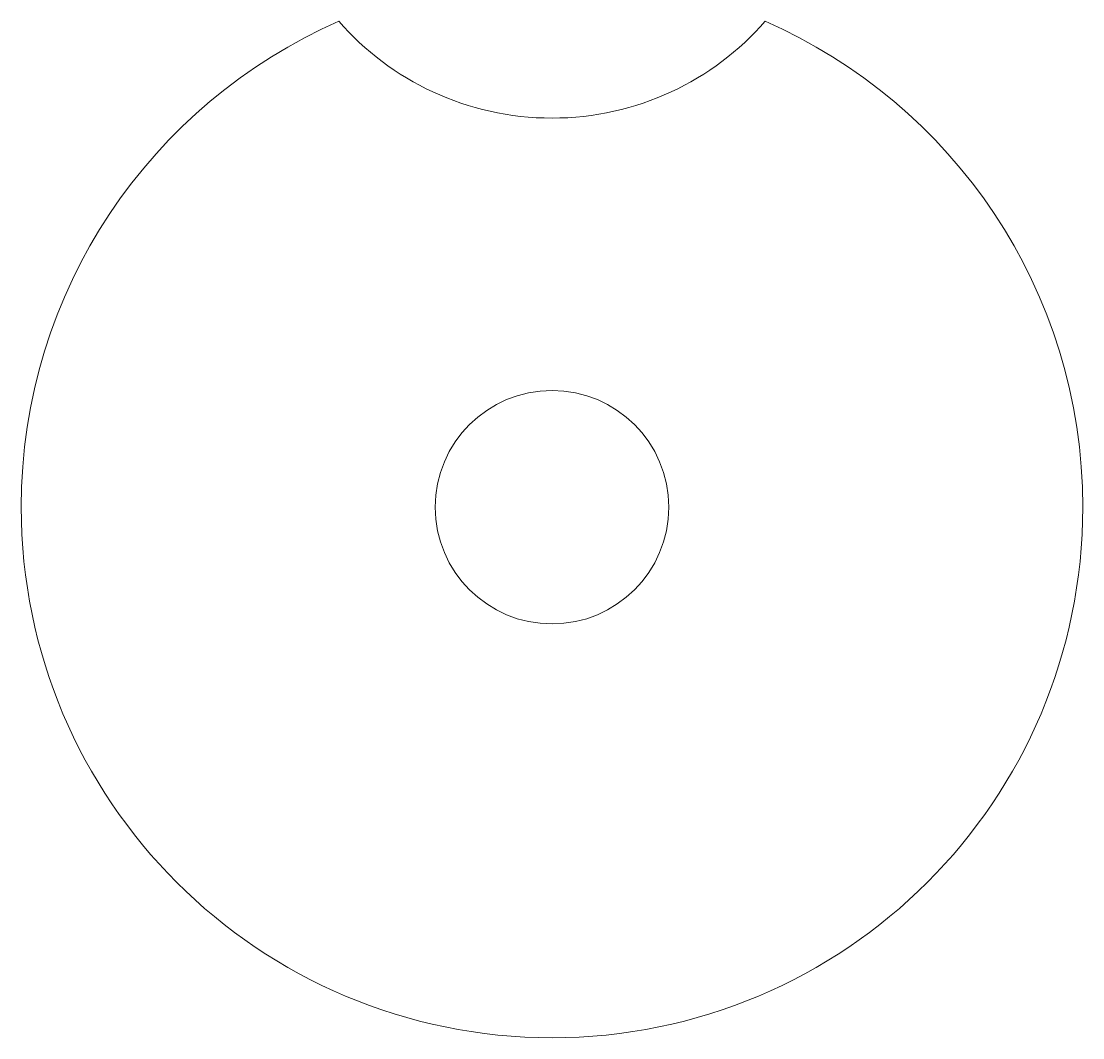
# Model space of a CAD drawing. Header units: millimetres. Extents: x -182 to 182, y -145 to 145.
# Drawn here: x -50.06 to -35.06, y -39.87 to -25.5 of the extents above; entities that cross this region are included whole.
import ezdxf

# ---------------------------------------------------------------- set-up
doc = ezdxf.new("R2010")
doc.units = ezdxf.units.MM
doc.header["$MEASUREMENT"] = 0
doc.layers.add('layer 1', color=7, linetype='Continuous')

msp = doc.modelspace()

# ---------------------------------------------------------------- linework, layer by layer
at = {"layer": 'layer 1', "color": 7, "lineweight": 9}
for points, knots in [([(-39.5422, -25.4958), (-36.9006, -26.6562), (-35.0555, -29.2951), (-35.0555, -32.3653), (-35.0555, -32.3653), (-35.0555, -36.5074), (-38.4134, -39.8653), (-42.5555, -39.8653), (-42.5555, -39.8653), (-46.6976, -39.8653), (-50.0555, -36.5074), (-50.0555, -32.3653), (-50.0555, -32.3653), (-50.0555, -29.2951), (-48.2104, -26.6562), (-45.5688, -25.4958), (-45.5688, -25.4958), (-44.8355, -26.335), (-43.7575, -26.8653), (-42.5555, -26.8653), (-42.5555, -26.8653), (-41.3535, -26.8653), (-40.2755, -26.335), (-39.5422, -25.4958)], [0, 0, 0, 0, 0.1428571, 0.1428571, 0.1428571, 0.1428571, 0.2857143, 0.2857143, 0.2857143, 0.2857143, 0.4285714, 0.4285714, 0.4285714, 0.4285714, 0.5714286, 0.5714286, 0.5714286, 0.5714286, 0.7142857, 0.7142857, 0.7142857, 0.7142857, 1, 1, 1, 1]), ([(-42.5555, -30.7153), (-41.6443, -30.7153), (-40.9055, -31.4541), (-40.9055, -32.3653), (-40.9055, -32.3653), (-40.9055, -33.2765), (-41.6443, -34.0153), (-42.5555, -34.0153), (-42.5555, -34.0153), (-43.4667, -34.0153), (-44.2055, -33.2765), (-44.2055, -32.3653), (-44.2055, -32.3653), (-44.2055, -31.4541), (-43.4667, -30.7153), (-42.5555, -30.7153)], [0, 0, 0, 0, 0.2, 0.2, 0.2, 0.2, 0.4, 0.4, 0.4, 0.4, 0.6, 0.6, 0.6, 0.6, 1, 1, 1, 1])]:
    msp.add_open_spline(points, degree=3, knots=knots, dxfattribs=at)

doc.saveas('drawing.dxf')
